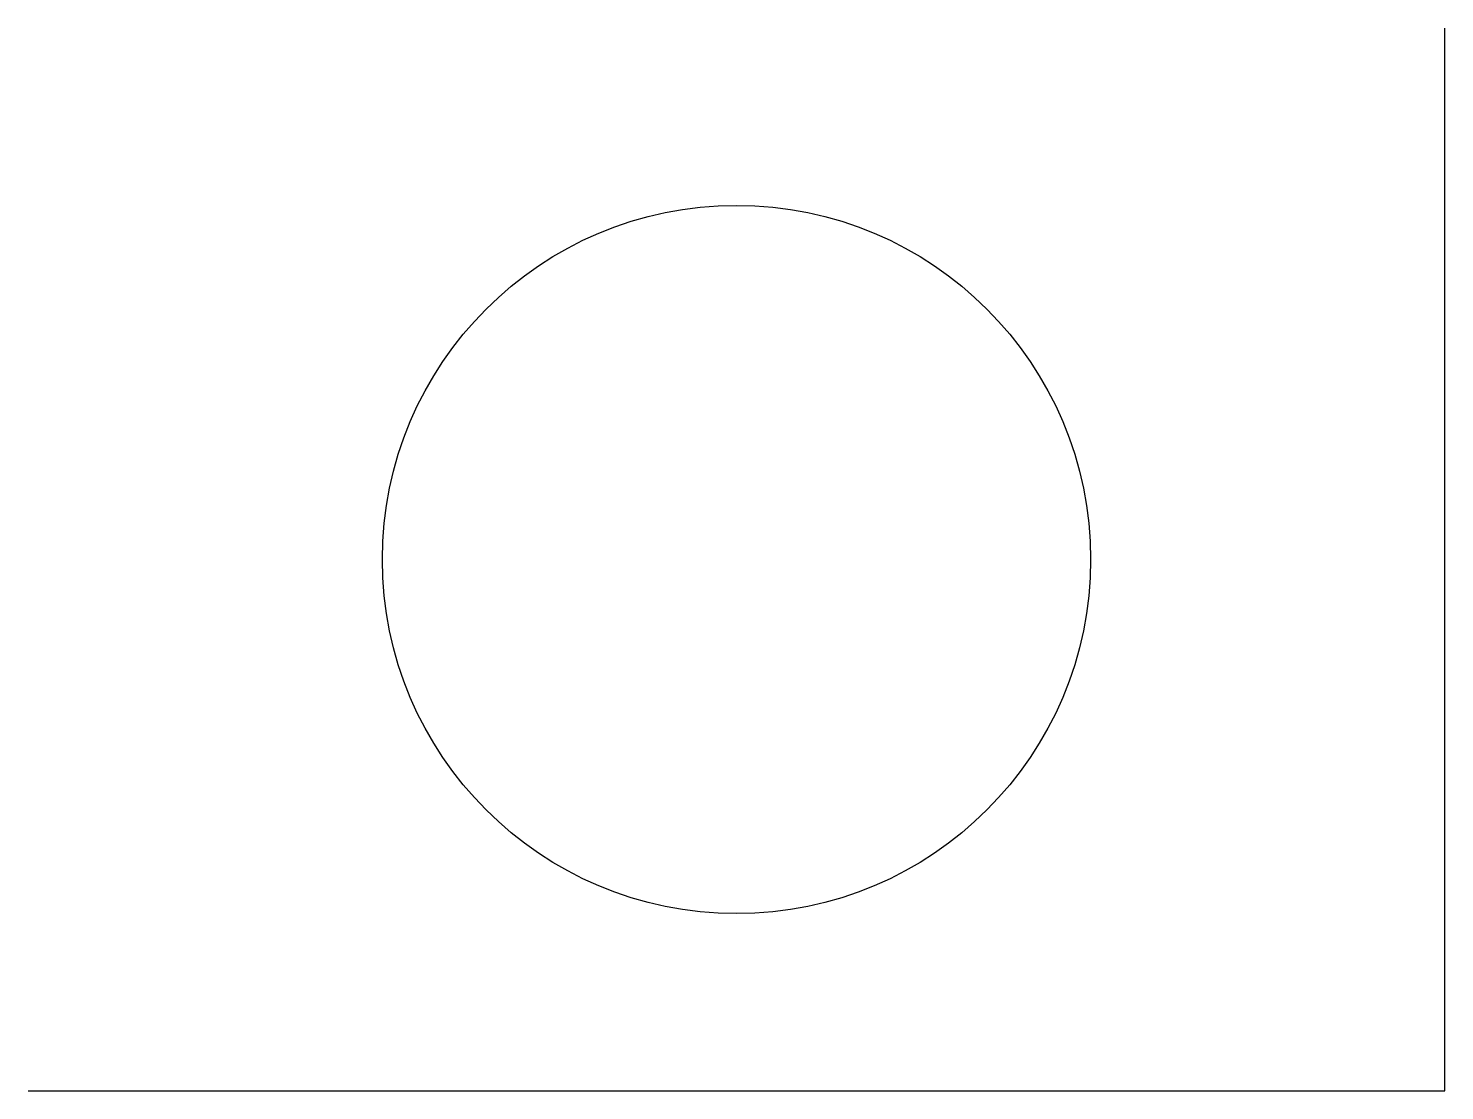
# Model space of a CAD drawing. Extents: x 0 to 4, y 0 to 3.
import ezdxf

# ---------------------------------------------------------------- set-up
doc = ezdxf.new("R2010")
doc.units = 0
doc.layers.get('0').update_dxf_attribs({"linetype": 'CONTINUOUS'})
doc.layers.add('WALLS', color=1, linetype='CONTINUOUS')

msp = doc.modelspace()

# ---------------------------------------------------------------- linework, layer by layer
msp.add_circle((2, 1.5), 1)
at = {"layer": 'WALLS'}
for p, q in [((4, 0), (4, 3)), ((0, 0), (4, 0))]:
    msp.add_line(p, q, dxfattribs=at)

doc.saveas('drawing.dxf')
